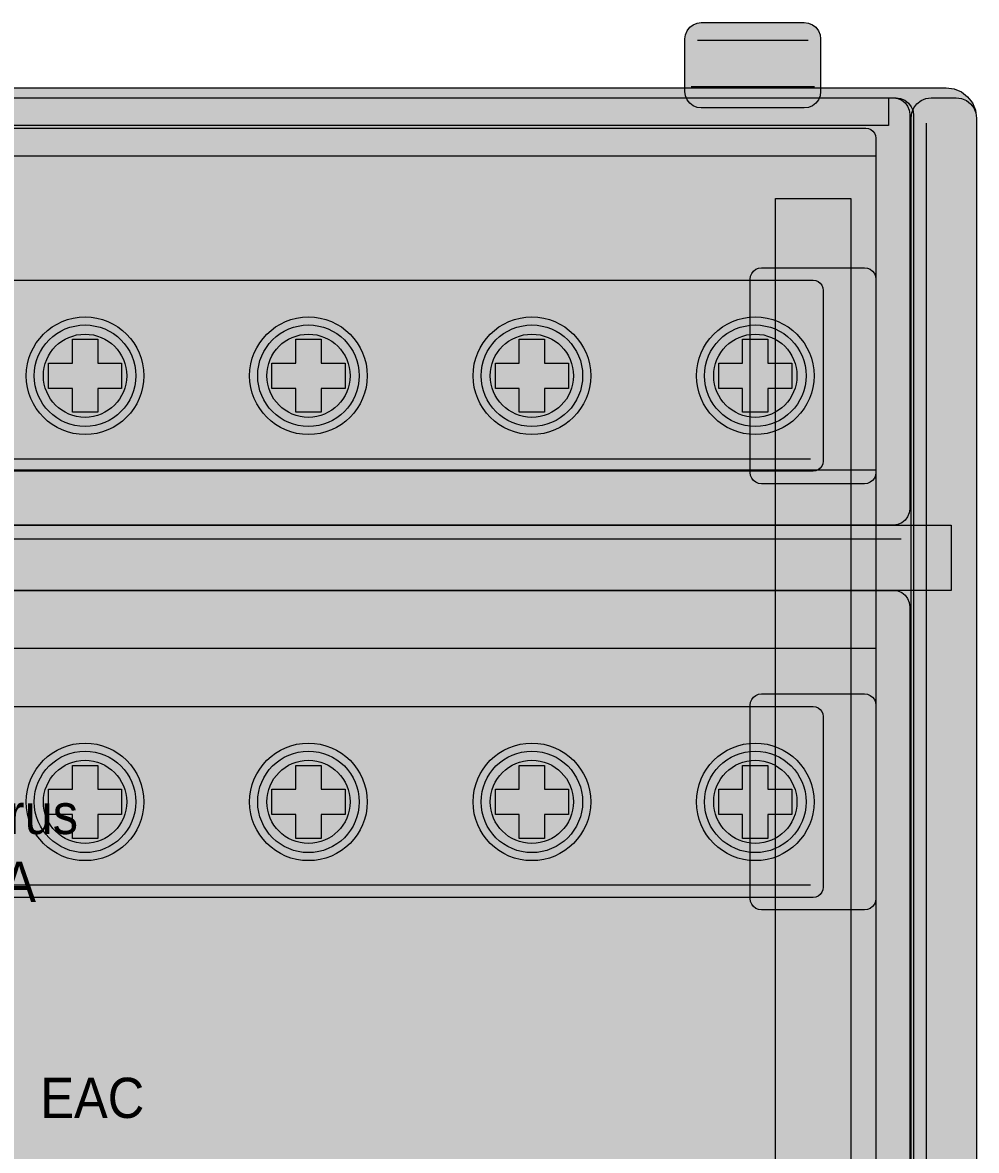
# Model space of a CAD drawing. Header units: millimetres. Extents: x 0 to 617, y -25 to 454.
# Drawn here: x 68.54 to 106.5, y 377.96 to 422.85 of the extents above; entities that cross this region are included whole.
import ezdxf

# ---------------------------------------------------------------- set-up
doc = ezdxf.new("R2010")
doc.units = ezdxf.units.MM
doc.layers.add('CP_DEVICES', color=7, linetype='Continuous')
for name, color, linetype, lineweight in [('EKF_DETAILS', 7, 'Continuous', 5), ('EKF_FILL', 7, 'Continuous', 5), ('EKF_LABELS', 7, 'Continuous', 5), ('EKF_OUTLINE', 7, 'Continuous', 13), ('EKF_TERMINALS', 7, 'Continuous', 5)]:
    doc.layers.add(name, color=color, linetype=linetype, lineweight=lineweight)
doc.styles.add('EKF_ARIAL', font='arial.ttf')

# ---------------------------------------------------------------- blocks, each defined once
blk = doc.blocks.new('EKF_CM_4x11')
at = {"layer": 'EKF_FILL', "true_color": 0x74745f}
blk.add_hatch(color=47, dxfattribs=at).paths.add_polyline_path([(99.65, 90.7), (99.818, 90.678), (99.975, 90.613), (100.11, 90.51), (100.213, 90.375), (100.278, 90.218), (100.3, 90.05), (100.3, 87.95), (100.278, 87.782), (100.213, 87.625), (100.11, 87.49), (99.975, 87.387), (99.818, 87.322), (99.65, 87.3), (95.55, 87.3), (95.382, 87.322), (95.225, 87.387), (95.09, 87.49), (94.987, 87.625), (94.922, 87.782), (94.9, 87.95), (94.9, 90.05), (94.922, 90.218), (94.987, 90.375), (95.09, 90.51), (95.225, 90.613), (95.382, 90.678), (95.55, 90.7)])
at = {"layer": 'EKF_FILL', "true_color": 0xe3e8e5}
blk.add_hatch(color=254, dxfattribs=at).paths.add_polyline_path([(105.3, 88.1), (105.611, 88.059), (105.9, 87.939), (106.149, 87.749), (106.339, 87.5), (106.459, 87.211), (106.5, 86.9), (106.5, 1.2), (106.459, 0.889), (106.339, 0.6), (106.149, 0.351), (105.9, 0.161), (105.611, 0.041), (105.3, 0), (1.2, 0), (0.889, 0.041), (0.6, 0.161), (0.351, 0.351), (0.161, 0.6), (0.041, 0.889), (0, 1.2), (0, 86.9), (0.041, 87.211), (0.161, 87.5), (0.351, 87.749), (0.6, 87.939), (0.889, 88.059), (1.2, 88.1)])
at = {"layer": 'EKF_FILL', "true_color": 0x55564e}
blk.add_hatch(color=251, dxfattribs=at).paths.add_polyline_path([(103.3, 87.7), (103.481, 87.676), (103.65, 87.606), (103.795, 87.495), (103.906, 87.35), (103.976, 87.181), (104, 87), (104, 1.4), (103.976, 1.219), (103.906, 1.05), (103.795, 0.905), (103.65, 0.794), (103.481, 0.724), (103.3, 0.7), (3.2, 0.7), (3.019, 0.724), (2.85, 0.794), (2.705, 0.905), (2.594, 1.05), (2.524, 1.219), (2.5, 1.4), (2.5, 87), (2.524, 87.181), (2.594, 87.35), (2.705, 87.495), (2.85, 87.606), (3.019, 87.676), (3.2, 87.7)])
at = {"layer": 'EKF_FILL', "true_color": 0x797c6b}
blk.add_hatch(color=8, dxfattribs=at).paths.add_polyline_path([(3.5, 87.7), (103, 87.7), (103, 86.6), (3.5, 86.6)])
at = {"layer": 'EKF_FILL', "true_color": 0xe4e9e6}
blk.add_hatch(color=254, dxfattribs=at).paths.add_polyline_path([(105.7, 87.7), (105.907, 87.673), (106.1, 87.593), (106.266, 87.466), (106.393, 87.3), (106.473, 87.107), (106.5, 86.9), (106.5, 0.8), (106.473, 0.593), (106.393, 0.4), (106.266, 0.234), (106.1, 0.107), (105.907, 0.027), (105.7, 0), (104.7, 0), (104.493, 0.027), (104.3, 0.107), (104.134, 0.234), (104.007, 0.4), (103.927, 0.593), (103.9, 0.8), (103.9, 86.9), (103.927, 87.107), (104.007, 87.3), (104.134, 87.466), (104.3, 87.593), (104.493, 87.673), (104.7, 87.7)])
at = {"layer": 'EKF_FILL', "true_color": 0x8b8e81}
for points in [[(3.3, 86.9), (103.2, 86.9), (103.2, 85.7), (3.3, 85.7)], [(3.3, 67.3), (103.2, 67.3), (103.2, 66.1), (3.3, 66.1)]]:
    blk.add_hatch(color=252, dxfattribs=at).paths.add_polyline_path(points)
at = {"layer": 'EKF_FILL', "true_color": 0x66665a}
blk.add_hatch(color=251, dxfattribs=at).paths.add_polyline_path([(102.1, 86.5), (102.204, 86.486), (102.3, 86.446), (102.383, 86.383), (102.446, 86.3), (102.486, 86.204), (102.5, 86.1), (102.5, 2.3), (102.486, 2.196), (102.446, 2.1), (102.383, 2.017), (102.3, 1.954), (102.204, 1.914), (102.1, 1.9), (4.4, 1.9), (4.296, 1.914), (4.2, 1.954), (4.117, 2.017), (4.054, 2.1), (4.014, 2.196), (4, 2.3), (4, 86.1), (4.014, 86.204), (4.054, 86.3), (4.117, 86.383), (4.2, 86.446), (4.296, 86.486), (4.4, 86.5)])
at = {"layer": 'EKF_FILL', "true_color": 0x7d7d6d}
blk.add_hatch(color=8, dxfattribs=at).paths.add_polyline_path([(98.5, 83.7), (101.5, 83.7), (101.5, 5), (98.5, 5)])
at = {"layer": 'EKF_FILL', "true_color": 0x56594c}
for points in [[(102.05, 80.942), (102.166, 80.926), (102.275, 80.881), (102.368, 80.81), (102.44, 80.716), (102.485, 80.608), (102.5, 80.492), (102.5, 72.791), (102.485, 72.675), (102.44, 72.567), (102.368, 72.473), (102.275, 72.402), (102.166, 72.357), (102.05, 72.341), (97.95, 72.341), (97.834, 72.357), (97.725, 72.402), (97.632, 72.473), (97.56, 72.567), (97.515, 72.675), (97.5, 72.791), (97.5, 80.492), (97.515, 80.608), (97.56, 80.716), (97.632, 80.81), (97.725, 80.881), (97.834, 80.926), (97.95, 80.942)], [(102.05, 63.981), (102.166, 63.965), (102.275, 63.92), (102.368, 63.849), (102.44, 63.756), (102.485, 63.647), (102.5, 63.531), (102.5, 55.831), (102.485, 55.714), (102.44, 55.606), (102.368, 55.512), (102.275, 55.441), (102.166, 55.396), (102.05, 55.381), (97.95, 55.381), (97.834, 55.396), (97.725, 55.441), (97.632, 55.512), (97.56, 55.606), (97.515, 55.714), (97.5, 55.831), (97.5, 63.531), (97.515, 63.647), (97.56, 63.756), (97.632, 63.849), (97.725, 63.92), (97.834, 63.965), (97.95, 63.981)]]:
    blk.add_hatch(color=251, dxfattribs=at).paths.add_polyline_path(points)
at = {"layer": 'EKF_FILL', "true_color": 0x8b805d}
for points in [[(100, 80.442), (100.104, 80.428), (100.2, 80.388), (100.283, 80.324), (100.346, 80.242), (100.386, 80.145), (100.4, 80.041), (100.4, 73.242), (100.386, 73.138), (100.346, 73.041), (100.283, 72.959), (100.2, 72.895), (100.104, 72.855), (100, 72.841), (6.5, 72.841), (6.396, 72.855), (6.3, 72.895), (6.217, 72.959), (6.154, 73.041), (6.114, 73.138), (6.1, 73.242), (6.1, 80.041), (6.114, 80.145), (6.154, 80.242), (6.217, 80.324), (6.3, 80.388), (6.396, 80.428), (6.5, 80.442)], [(100, 63.481), (100.104, 63.467), (100.2, 63.427), (100.283, 63.363), (100.346, 63.281), (100.386, 63.184), (100.4, 63.081), (100.4, 56.281), (100.386, 56.177), (100.346, 56.081), (100.283, 55.998), (100.2, 55.934), (100.104, 55.894), (100, 55.881), (6.5, 55.881), (6.396, 55.894), (6.3, 55.934), (6.217, 55.998), (6.154, 56.081), (6.114, 56.177), (6.1, 56.281), (6.1, 63.081), (6.114, 63.184), (6.154, 63.281), (6.217, 63.363), (6.3, 63.427), (6.396, 63.467), (6.5, 63.481)]]:
    blk.add_hatch(color=45, dxfattribs=at).paths.add_polyline_path(points)
at = {"layer": 'EKF_FILL', "true_color": 0x625f4e}
for points in [[(73.37, 76.642), (73.35, 76.336), (73.29, 76.036), (73.192, 75.746), (73.056, 75.472), (72.886, 75.217), (72.685, 74.987), (72.455, 74.785), (72.2, 74.615), (71.925, 74.48), (71.636, 74.381), (71.335, 74.322), (71.03, 74.302), (70.725, 74.322), (70.424, 74.381), (70.135, 74.48), (69.86, 74.615), (69.605, 74.785), (69.375, 74.987), (69.174, 75.217), (69.004, 75.472), (68.868, 75.746), (68.77, 76.036), (68.71, 76.336), (68.69, 76.642), (68.71, 76.947), (68.77, 77.247), (68.868, 77.537), (69.004, 77.811), (69.174, 78.066), (69.375, 78.296), (69.605, 78.498), (69.86, 78.668), (70.135, 78.803), (70.424, 78.902), (70.725, 78.961), (71.03, 78.981), (71.335, 78.961), (71.636, 78.902), (71.925, 78.803), (72.2, 78.668), (72.455, 78.498), (72.685, 78.296), (72.886, 78.066), (73.056, 77.811), (73.192, 77.537), (73.29, 77.247), (73.35, 76.947)], [(82.26, 76.642), (82.24, 76.336), (82.18, 76.036), (82.082, 75.746), (81.946, 75.472), (81.776, 75.217), (81.575, 74.987), (81.345, 74.785), (81.09, 74.615), (80.815, 74.48), (80.526, 74.381), (80.225, 74.322), (79.92, 74.302), (79.615, 74.322), (79.314, 74.381), (79.025, 74.48), (78.75, 74.615), (78.495, 74.785), (78.265, 74.987), (78.064, 75.217), (77.894, 75.472), (77.758, 75.746), (77.66, 76.036), (77.6, 76.336), (77.58, 76.642), (77.6, 76.947), (77.66, 77.247), (77.758, 77.537), (77.894, 77.811), (78.064, 78.066), (78.265, 78.296), (78.495, 78.498), (78.75, 78.668), (79.025, 78.803), (79.314, 78.902), (79.615, 78.961), (79.92, 78.981), (80.225, 78.961), (80.526, 78.902), (80.815, 78.803), (81.09, 78.668), (81.345, 78.498), (81.575, 78.296), (81.776, 78.066), (81.946, 77.811), (82.082, 77.537), (82.18, 77.247), (82.24, 76.947)], [(91.15, 76.642), (91.13, 76.336), (91.07, 76.036), (90.972, 75.746), (90.836, 75.472), (90.666, 75.217), (90.465, 74.987), (90.235, 74.785), (89.98, 74.615), (89.705, 74.48), (89.416, 74.381), (89.115, 74.322), (88.81, 74.302), (88.505, 74.322), (88.204, 74.381), (87.915, 74.48), (87.64, 74.615), (87.385, 74.785), (87.155, 74.987), (86.954, 75.217), (86.784, 75.472), (86.648, 75.746), (86.55, 76.036), (86.49, 76.336), (86.47, 76.642), (86.49, 76.947), (86.55, 77.247), (86.648, 77.537), (86.784, 77.811), (86.954, 78.066), (87.155, 78.296), (87.385, 78.498), (87.64, 78.668), (87.915, 78.803), (88.204, 78.902), (88.505, 78.961), (88.81, 78.981), (89.115, 78.961), (89.416, 78.902), (89.705, 78.803), (89.98, 78.668), (90.235, 78.498), (90.465, 78.296), (90.666, 78.066), (90.836, 77.811), (90.972, 77.537), (91.07, 77.247), (91.13, 76.947)], [(100.04, 76.642), (100.02, 76.336), (99.96, 76.036), (99.862, 75.746), (99.726, 75.472), (99.556, 75.217), (99.355, 74.987), (99.125, 74.785), (98.87, 74.615), (98.595, 74.48), (98.306, 74.381), (98.005, 74.322), (97.7, 74.302), (97.395, 74.322), (97.094, 74.381), (96.805, 74.48), (96.53, 74.615), (96.275, 74.785), (96.045, 74.987), (95.844, 75.217), (95.674, 75.472), (95.538, 75.746), (95.44, 76.036), (95.38, 76.336), (95.36, 76.642), (95.38, 76.947), (95.44, 77.247), (95.538, 77.537), (95.674, 77.811), (95.844, 78.066), (96.045, 78.296), (96.275, 78.498), (96.53, 78.668), (96.805, 78.803), (97.094, 78.902), (97.395, 78.961), (97.7, 78.981), (98.005, 78.961), (98.306, 78.902), (98.595, 78.803), (98.87, 78.668), (99.125, 78.498), (99.355, 78.296), (99.556, 78.066), (99.726, 77.811), (99.862, 77.537), (99.96, 77.247), (100.02, 76.947)], [(73.37, 59.681), (73.35, 59.375), (73.29, 59.075), (73.192, 58.785), (73.056, 58.511), (72.886, 58.256), (72.685, 58.026), (72.455, 57.824), (72.2, 57.654), (71.925, 57.519), (71.636, 57.42), (71.335, 57.361), (71.03, 57.341), (70.725, 57.361), (70.424, 57.42), (70.135, 57.519), (69.86, 57.654), (69.605, 57.824), (69.375, 58.026), (69.174, 58.256), (69.004, 58.511), (68.868, 58.785), (68.77, 59.075), (68.71, 59.375), (68.69, 59.681), (68.71, 59.986), (68.77, 60.286), (68.868, 60.576), (69.004, 60.851), (69.174, 61.105), (69.375, 61.335), (69.605, 61.537), (69.86, 61.707), (70.135, 61.842), (70.424, 61.941), (70.725, 62.001), (71.03, 62.021), (71.335, 62.001), (71.636, 61.941), (71.925, 61.842), (72.2, 61.707), (72.455, 61.537), (72.685, 61.335), (72.886, 61.105), (73.056, 60.851), (73.192, 60.576), (73.29, 60.286), (73.35, 59.986)], [(82.26, 59.681), (82.24, 59.375), (82.18, 59.075), (82.082, 58.785), (81.946, 58.511), (81.776, 58.256), (81.575, 58.026), (81.345, 57.824), (81.09, 57.654), (80.815, 57.519), (80.526, 57.42), (80.225, 57.361), (79.92, 57.341), (79.615, 57.361), (79.314, 57.42), (79.025, 57.519), (78.75, 57.654), (78.495, 57.824), (78.265, 58.026), (78.064, 58.256), (77.894, 58.511), (77.758, 58.785), (77.66, 59.075), (77.6, 59.375), (77.58, 59.681), (77.6, 59.986), (77.66, 60.286), (77.758, 60.576), (77.894, 60.851), (78.064, 61.105), (78.265, 61.335), (78.495, 61.537), (78.75, 61.707), (79.025, 61.842), (79.314, 61.941), (79.615, 62.001), (79.92, 62.021), (80.225, 62.001), (80.526, 61.941), (80.815, 61.842), (81.09, 61.707), (81.345, 61.537), (81.575, 61.335), (81.776, 61.105), (81.946, 60.851), (82.082, 60.576), (82.18, 60.286), (82.24, 59.986)], [(91.15, 59.681), (91.13, 59.375), (91.07, 59.075), (90.972, 58.785), (90.836, 58.511), (90.666, 58.256), (90.465, 58.026), (90.235, 57.824), (89.98, 57.654), (89.705, 57.519), (89.416, 57.42), (89.115, 57.361), (88.81, 57.341), (88.505, 57.361), (88.204, 57.42), (87.915, 57.519), (87.64, 57.654), (87.385, 57.824), (87.155, 58.026), (86.954, 58.256), (86.784, 58.511), (86.648, 58.785), (86.55, 59.075), (86.49, 59.375), (86.47, 59.681), (86.49, 59.986), (86.55, 60.286), (86.648, 60.576), (86.784, 60.851), (86.954, 61.105), (87.155, 61.335), (87.385, 61.537), (87.64, 61.707), (87.915, 61.842), (88.204, 61.941), (88.505, 62.001), (88.81, 62.021), (89.115, 62.001), (89.416, 61.941), (89.705, 61.842), (89.98, 61.707), (90.235, 61.537), (90.465, 61.335), (90.666, 61.105), (90.836, 60.851), (90.972, 60.576), (91.07, 60.286), (91.13, 59.986)], [(100.04, 59.681), (100.02, 59.375), (99.96, 59.075), (99.862, 58.785), (99.726, 58.511), (99.556, 58.256), (99.355, 58.026), (99.125, 57.824), (98.87, 57.654), (98.595, 57.519), (98.306, 57.42), (98.005, 57.361), (97.7, 57.341), (97.395, 57.361), (97.094, 57.42), (96.805, 57.519), (96.53, 57.654), (96.275, 57.824), (96.045, 58.026), (95.844, 58.256), (95.674, 58.511), (95.538, 58.785), (95.44, 59.075), (95.38, 59.375), (95.36, 59.681), (95.38, 59.986), (95.44, 60.286), (95.538, 60.576), (95.674, 60.851), (95.844, 61.105), (96.045, 61.335), (96.275, 61.537), (96.53, 61.707), (96.805, 61.842), (97.094, 61.941), (97.395, 62.001), (97.7, 62.021), (98.005, 62.001), (98.306, 61.941), (98.595, 61.842), (98.87, 61.707), (99.125, 61.537), (99.355, 61.335), (99.556, 61.105), (99.726, 60.851), (99.862, 60.576), (99.96, 60.286), (100.02, 59.986)]]:
    blk.add_hatch(color=251, dxfattribs=at).paths.add_polyline_path(points)
at = {"layer": 'EKF_FILL', "true_color": 0x909087}
for points in [[(73.05, 76.642), (73.033, 76.378), (72.981, 76.119), (72.896, 75.868), (72.779, 75.632), (72.633, 75.412), (72.458, 75.213), (72.26, 75.039), (72.04, 74.892), (71.803, 74.775), (71.553, 74.69), (71.294, 74.639), (71.03, 74.621), (70.766, 74.639), (70.507, 74.69), (70.257, 74.775), (70.02, 74.892), (69.8, 75.039), (69.602, 75.213), (69.427, 75.412), (69.281, 75.632), (69.164, 75.868), (69.079, 76.119), (69.027, 76.378), (69.01, 76.642), (69.027, 76.905), (69.079, 77.164), (69.164, 77.415), (69.281, 77.651), (69.427, 77.871), (69.602, 78.07), (69.8, 78.244), (70.02, 78.391), (70.257, 78.508), (70.507, 78.593), (70.766, 78.644), (71.03, 78.662), (71.294, 78.644), (71.553, 78.593), (71.803, 78.508), (72.04, 78.391), (72.26, 78.244), (72.458, 78.07), (72.633, 77.871), (72.779, 77.651), (72.896, 77.415), (72.981, 77.164), (73.033, 76.905)], [(81.94, 76.642), (81.923, 76.378), (81.871, 76.119), (81.786, 75.868), (81.669, 75.632), (81.523, 75.412), (81.348, 75.213), (81.15, 75.039), (80.93, 74.892), (80.693, 74.775), (80.443, 74.69), (80.184, 74.639), (79.92, 74.621), (79.656, 74.639), (79.397, 74.69), (79.147, 74.775), (78.91, 74.892), (78.69, 75.039), (78.492, 75.213), (78.317, 75.412), (78.171, 75.632), (78.054, 75.868), (77.969, 76.119), (77.917, 76.378), (77.9, 76.642), (77.917, 76.905), (77.969, 77.164), (78.054, 77.415), (78.171, 77.651), (78.317, 77.871), (78.492, 78.07), (78.69, 78.244), (78.91, 78.391), (79.147, 78.508), (79.397, 78.593), (79.656, 78.644), (79.92, 78.662), (80.184, 78.644), (80.443, 78.593), (80.693, 78.508), (80.93, 78.391), (81.15, 78.244), (81.348, 78.07), (81.523, 77.871), (81.669, 77.651), (81.786, 77.415), (81.871, 77.164), (81.923, 76.905)], [(90.83, 76.642), (90.813, 76.378), (90.761, 76.119), (90.676, 75.868), (90.559, 75.632), (90.413, 75.412), (90.238, 75.213), (90.04, 75.039), (89.82, 74.892), (89.583, 74.775), (89.333, 74.69), (89.074, 74.639), (88.81, 74.621), (88.546, 74.639), (88.287, 74.69), (88.037, 74.775), (87.8, 74.892), (87.58, 75.039), (87.382, 75.213), (87.207, 75.412), (87.061, 75.632), (86.944, 75.868), (86.859, 76.119), (86.807, 76.378), (86.79, 76.642), (86.807, 76.905), (86.859, 77.164), (86.944, 77.415), (87.061, 77.651), (87.207, 77.871), (87.382, 78.07), (87.58, 78.244), (87.8, 78.391), (88.037, 78.508), (88.287, 78.593), (88.546, 78.644), (88.81, 78.662), (89.074, 78.644), (89.333, 78.593), (89.583, 78.508), (89.82, 78.391), (90.04, 78.244), (90.238, 78.07), (90.413, 77.871), (90.559, 77.651), (90.676, 77.415), (90.761, 77.164), (90.813, 76.905)], [(99.72, 76.642), (99.703, 76.378), (99.651, 76.119), (99.566, 75.868), (99.449, 75.632), (99.303, 75.412), (99.128, 75.213), (98.93, 75.039), (98.71, 74.892), (98.473, 74.775), (98.223, 74.69), (97.964, 74.639), (97.7, 74.621), (97.436, 74.639), (97.177, 74.69), (96.927, 74.775), (96.69, 74.892), (96.47, 75.039), (96.272, 75.213), (96.097, 75.412), (95.951, 75.632), (95.834, 75.868), (95.749, 76.119), (95.697, 76.378), (95.68, 76.642), (95.697, 76.905), (95.749, 77.164), (95.834, 77.415), (95.951, 77.651), (96.097, 77.871), (96.272, 78.07), (96.47, 78.244), (96.69, 78.391), (96.927, 78.508), (97.177, 78.593), (97.436, 78.644), (97.7, 78.662), (97.964, 78.644), (98.223, 78.593), (98.473, 78.508), (98.71, 78.391), (98.93, 78.244), (99.128, 78.07), (99.303, 77.871), (99.449, 77.651), (99.566, 77.415), (99.651, 77.164), (99.703, 76.905)], [(73.05, 59.681), (73.033, 59.417), (72.981, 59.158), (72.896, 58.908), (72.779, 58.671), (72.633, 58.451), (72.458, 58.252), (72.26, 58.078), (72.04, 57.931), (71.803, 57.814), (71.553, 57.729), (71.294, 57.678), (71.03, 57.661), (70.766, 57.678), (70.507, 57.729), (70.257, 57.814), (70.02, 57.931), (69.8, 58.078), (69.602, 58.252), (69.427, 58.451), (69.281, 58.671), (69.164, 58.908), (69.079, 59.158), (69.027, 59.417), (69.01, 59.681), (69.027, 59.944), (69.079, 60.203), (69.164, 60.454), (69.281, 60.691), (69.427, 60.91), (69.602, 61.109), (69.8, 61.283), (70.02, 61.43), (70.257, 61.547), (70.507, 61.632), (70.766, 61.683), (71.03, 61.701), (71.294, 61.683), (71.553, 61.632), (71.803, 61.547), (72.04, 61.43), (72.26, 61.283), (72.458, 61.109), (72.633, 60.91), (72.779, 60.691), (72.896, 60.454), (72.981, 60.203), (73.033, 59.944)], [(81.94, 59.681), (81.923, 59.417), (81.871, 59.158), (81.786, 58.908), (81.669, 58.671), (81.523, 58.451), (81.348, 58.252), (81.15, 58.078), (80.93, 57.931), (80.693, 57.814), (80.443, 57.729), (80.184, 57.678), (79.92, 57.661), (79.656, 57.678), (79.397, 57.729), (79.147, 57.814), (78.91, 57.931), (78.69, 58.078), (78.492, 58.252), (78.317, 58.451), (78.171, 58.671), (78.054, 58.908), (77.969, 59.158), (77.917, 59.417), (77.9, 59.681), (77.917, 59.944), (77.969, 60.203), (78.054, 60.454), (78.171, 60.691), (78.317, 60.91), (78.492, 61.109), (78.69, 61.283), (78.91, 61.43), (79.147, 61.547), (79.397, 61.632), (79.656, 61.683), (79.92, 61.701), (80.184, 61.683), (80.443, 61.632), (80.693, 61.547), (80.93, 61.43), (81.15, 61.283), (81.348, 61.109), (81.523, 60.91), (81.669, 60.691), (81.786, 60.454), (81.871, 60.203), (81.923, 59.944)], [(90.83, 59.681), (90.813, 59.417), (90.761, 59.158), (90.676, 58.908), (90.559, 58.671), (90.413, 58.451), (90.238, 58.252), (90.04, 58.078), (89.82, 57.931), (89.583, 57.814), (89.333, 57.729), (89.074, 57.678), (88.81, 57.661), (88.546, 57.678), (88.287, 57.729), (88.037, 57.814), (87.8, 57.931), (87.58, 58.078), (87.382, 58.252), (87.207, 58.451), (87.061, 58.671), (86.944, 58.908), (86.859, 59.158), (86.807, 59.417), (86.79, 59.681), (86.807, 59.944), (86.859, 60.203), (86.944, 60.454), (87.061, 60.691), (87.207, 60.91), (87.382, 61.109), (87.58, 61.283), (87.8, 61.43), (88.037, 61.547), (88.287, 61.632), (88.546, 61.683), (88.81, 61.701), (89.074, 61.683), (89.333, 61.632), (89.583, 61.547), (89.82, 61.43), (90.04, 61.283), (90.238, 61.109), (90.413, 60.91), (90.559, 60.691), (90.676, 60.454), (90.761, 60.203), (90.813, 59.944)], [(99.72, 59.681), (99.703, 59.417), (99.651, 59.158), (99.566, 58.908), (99.449, 58.671), (99.303, 58.451), (99.128, 58.252), (98.93, 58.078), (98.71, 57.931), (98.473, 57.814), (98.223, 57.729), (97.964, 57.678), (97.7, 57.661), (97.436, 57.678), (97.177, 57.729), (96.927, 57.814), (96.69, 57.931), (96.47, 58.078), (96.272, 58.252), (96.097, 58.451), (95.951, 58.671), (95.834, 58.908), (95.749, 59.158), (95.697, 59.417), (95.68, 59.681), (95.697, 59.944), (95.749, 60.203), (95.834, 60.454), (95.951, 60.691), (96.097, 60.91), (96.272, 61.109), (96.47, 61.283), (96.69, 61.43), (96.927, 61.547), (97.177, 61.632), (97.436, 61.683), (97.7, 61.701), (97.964, 61.683), (98.223, 61.632), (98.473, 61.547), (98.71, 61.43), (98.93, 61.283), (99.128, 61.109), (99.303, 60.91), (99.449, 60.691), (99.566, 60.454), (99.651, 60.203), (99.703, 59.944)]]:
    blk.add_hatch(color=252, dxfattribs=at).paths.add_polyline_path(points)
at = {"layer": 'EKF_FILL', "true_color": 0x797d75}
for points in [[(72.686, 76.642), (72.672, 76.425), (72.63, 76.213), (72.56, 76.008), (72.464, 75.813), (72.344, 75.633), (72.201, 75.47), (72.038, 75.327), (71.858, 75.207), (71.664, 75.111), (71.459, 75.042), (71.246, 74.999), (71.03, 74.985), (70.814, 74.999), (70.601, 75.042), (70.396, 75.111), (70.202, 75.207), (70.022, 75.327), (69.859, 75.47), (69.716, 75.633), (69.596, 75.813), (69.5, 76.008), (69.43, 76.213), (69.388, 76.425), (69.374, 76.642), (69.388, 76.858), (69.43, 77.07), (69.5, 77.275), (69.596, 77.47), (69.716, 77.65), (69.859, 77.813), (70.022, 77.956), (70.202, 78.076), (70.396, 78.172), (70.601, 78.241), (70.814, 78.284), (71.03, 78.298), (71.246, 78.284), (71.459, 78.241), (71.664, 78.172), (71.858, 78.076), (72.038, 77.956), (72.201, 77.813), (72.344, 77.65), (72.464, 77.47), (72.56, 77.275), (72.63, 77.07), (72.672, 76.858)], [(81.576, 76.642), (81.562, 76.425), (81.52, 76.213), (81.45, 76.008), (81.354, 75.813), (81.234, 75.633), (81.091, 75.47), (80.928, 75.327), (80.748, 75.207), (80.554, 75.111), (80.349, 75.042), (80.136, 74.999), (79.92, 74.985), (79.704, 74.999), (79.491, 75.042), (79.286, 75.111), (79.092, 75.207), (78.912, 75.327), (78.749, 75.47), (78.606, 75.633), (78.486, 75.813), (78.39, 76.008), (78.32, 76.213), (78.278, 76.425), (78.264, 76.642), (78.278, 76.858), (78.32, 77.07), (78.39, 77.275), (78.486, 77.47), (78.606, 77.65), (78.749, 77.813), (78.912, 77.956), (79.092, 78.076), (79.286, 78.172), (79.491, 78.241), (79.704, 78.284), (79.92, 78.298), (80.136, 78.284), (80.349, 78.241), (80.554, 78.172), (80.748, 78.076), (80.928, 77.956), (81.091, 77.813), (81.234, 77.65), (81.354, 77.47), (81.45, 77.275), (81.52, 77.07), (81.562, 76.858)], [(90.466, 76.642), (90.452, 76.425), (90.41, 76.213), (90.34, 76.008), (90.244, 75.813), (90.124, 75.633), (89.981, 75.47), (89.818, 75.327), (89.638, 75.207), (89.444, 75.111), (89.239, 75.042), (89.026, 74.999), (88.81, 74.985), (88.594, 74.999), (88.381, 75.042), (88.176, 75.111), (87.982, 75.207), (87.802, 75.327), (87.639, 75.47), (87.496, 75.633), (87.376, 75.813), (87.28, 76.008), (87.21, 76.213), (87.168, 76.425), (87.154, 76.642), (87.168, 76.858), (87.21, 77.07), (87.28, 77.275), (87.376, 77.47), (87.496, 77.65), (87.639, 77.813), (87.802, 77.956), (87.982, 78.076), (88.176, 78.172), (88.381, 78.241), (88.594, 78.284), (88.81, 78.298), (89.026, 78.284), (89.239, 78.241), (89.444, 78.172), (89.638, 78.076), (89.818, 77.956), (89.981, 77.813), (90.124, 77.65), (90.244, 77.47), (90.34, 77.275), (90.41, 77.07), (90.452, 76.858)], [(99.356, 76.642), (99.342, 76.425), (99.3, 76.213), (99.23, 76.008), (99.134, 75.813), (99.014, 75.633), (98.871, 75.47), (98.708, 75.327), (98.528, 75.207), (98.334, 75.111), (98.129, 75.042), (97.916, 74.999), (97.7, 74.985), (97.484, 74.999), (97.271, 75.042), (97.066, 75.111), (96.872, 75.207), (96.692, 75.327), (96.529, 75.47), (96.386, 75.633), (96.266, 75.813), (96.17, 76.008), (96.1, 76.213), (96.058, 76.425), (96.044, 76.642), (96.058, 76.858), (96.1, 77.07), (96.17, 77.275), (96.266, 77.47), (96.386, 77.65), (96.529, 77.813), (96.692, 77.956), (96.872, 78.076), (97.066, 78.172), (97.271, 78.241), (97.484, 78.284), (97.7, 78.298), (97.916, 78.284), (98.129, 78.241), (98.334, 78.172), (98.528, 78.076), (98.708, 77.956), (98.871, 77.813), (99.014, 77.65), (99.134, 77.47), (99.23, 77.275), (99.3, 77.07), (99.342, 76.858)], [(72.686, 59.681), (72.672, 59.464), (72.63, 59.252), (72.56, 59.047), (72.464, 58.852), (72.344, 58.672), (72.201, 58.509), (72.038, 58.366), (71.858, 58.246), (71.664, 58.15), (71.459, 58.081), (71.246, 58.038), (71.03, 58.024), (70.814, 58.038), (70.601, 58.081), (70.396, 58.15), (70.202, 58.246), (70.022, 58.366), (69.859, 58.509), (69.716, 58.672), (69.596, 58.852), (69.5, 59.047), (69.43, 59.252), (69.388, 59.464), (69.374, 59.681), (69.388, 59.897), (69.43, 60.109), (69.5, 60.314), (69.596, 60.509), (69.716, 60.689), (69.859, 60.852), (70.022, 60.995), (70.202, 61.115), (70.396, 61.211), (70.601, 61.281), (70.814, 61.323), (71.03, 61.337), (71.246, 61.323), (71.459, 61.281), (71.664, 61.211), (71.858, 61.115), (72.038, 60.995), (72.201, 60.852), (72.344, 60.689), (72.464, 60.509), (72.56, 60.314), (72.63, 60.109), (72.672, 59.897)], [(81.576, 59.681), (81.562, 59.464), (81.52, 59.252), (81.45, 59.047), (81.354, 58.852), (81.234, 58.672), (81.091, 58.509), (80.928, 58.366), (80.748, 58.246), (80.554, 58.15), (80.349, 58.081), (80.136, 58.038), (79.92, 58.024), (79.704, 58.038), (79.491, 58.081), (79.286, 58.15), (79.092, 58.246), (78.912, 58.366), (78.749, 58.509), (78.606, 58.672), (78.486, 58.852), (78.39, 59.047), (78.32, 59.252), (78.278, 59.464), (78.264, 59.681), (78.278, 59.897), (78.32, 60.109), (78.39, 60.314), (78.486, 60.509), (78.606, 60.689), (78.749, 60.852), (78.912, 60.995), (79.092, 61.115), (79.286, 61.211), (79.491, 61.281), (79.704, 61.323), (79.92, 61.337), (80.136, 61.323), (80.349, 61.281), (80.554, 61.211), (80.748, 61.115), (80.928, 60.995), (81.091, 60.852), (81.234, 60.689), (81.354, 60.509), (81.45, 60.314), (81.52, 60.109), (81.562, 59.897)], [(90.466, 59.681), (90.452, 59.464), (90.41, 59.252), (90.34, 59.047), (90.244, 58.852), (90.124, 58.672), (89.981, 58.509), (89.818, 58.366), (89.638, 58.246), (89.444, 58.15), (89.239, 58.081), (89.026, 58.038), (88.81, 58.024), (88.594, 58.038), (88.381, 58.081), (88.176, 58.15), (87.982, 58.246), (87.802, 58.366), (87.639, 58.509), (87.496, 58.672), (87.376, 58.852), (87.28, 59.047), (87.21, 59.252), (87.168, 59.464), (87.154, 59.681), (87.168, 59.897), (87.21, 60.109), (87.28, 60.314), (87.376, 60.509), (87.496, 60.689), (87.639, 60.852), (87.802, 60.995), (87.982, 61.115), (88.176, 61.211), (88.381, 61.281), (88.594, 61.323), (88.81, 61.337), (89.026, 61.323), (89.239, 61.281), (89.444, 61.211), (89.638, 61.115), (89.818, 60.995), (89.981, 60.852), (90.124, 60.689), (90.244, 60.509), (90.34, 60.314), (90.41, 60.109), (90.452, 59.897)], [(99.356, 59.681), (99.342, 59.464), (99.3, 59.252), (99.23, 59.047), (99.134, 58.852), (99.014, 58.672), (98.871, 58.509), (98.708, 58.366), (98.528, 58.246), (98.334, 58.15), (98.129, 58.081), (97.916, 58.038), (97.7, 58.024), (97.484, 58.038), (97.271, 58.081), (97.066, 58.15), (96.872, 58.246), (96.692, 58.366), (96.529, 58.509), (96.386, 58.672), (96.266, 58.852), (96.17, 59.047), (96.1, 59.252), (96.058, 59.464), (96.044, 59.681), (96.058, 59.897), (96.1, 60.109), (96.17, 60.314), (96.266, 60.509), (96.386, 60.689), (96.529, 60.852), (96.692, 60.995), (96.872, 61.115), (97.066, 61.211), (97.271, 61.281), (97.484, 61.323), (97.7, 61.337), (97.916, 61.323), (98.129, 61.281), (98.334, 61.211), (98.528, 61.115), (98.708, 60.995), (98.871, 60.852), (99.014, 60.689), (99.134, 60.509), (99.23, 60.314), (99.3, 60.109), (99.342, 59.897)]]:
    blk.add_hatch(color=8, dxfattribs=at).paths.add_polyline_path(points)
at = {"layer": 'EKF_FILL', "true_color": 0x40473f}
for points in [[(70.525, 78.096), (71.535, 78.096), (71.535, 77.147), (72.484, 77.147), (72.484, 76.136), (71.535, 76.136), (71.535, 75.187), (70.525, 75.187), (70.525, 76.136), (69.576, 76.136), (69.576, 77.147), (70.525, 77.147)], [(79.415, 78.096), (80.425, 78.096), (80.425, 77.147), (81.374, 77.147), (81.374, 76.136), (80.425, 76.136), (80.425, 75.187), (79.415, 75.187), (79.415, 76.136), (78.466, 76.136), (78.466, 77.147), (79.415, 77.147)], [(88.305, 78.096), (89.315, 78.096), (89.315, 77.147), (90.264, 77.147), (90.264, 76.136), (89.315, 76.136), (89.315, 75.187), (88.305, 75.187), (88.305, 76.136), (87.356, 76.136), (87.356, 77.147), (88.305, 77.147)], [(97.195, 78.096), (98.205, 78.096), (98.205, 77.147), (99.154, 77.147), (99.154, 76.136), (98.205, 76.136), (98.205, 75.187), (97.195, 75.187), (97.195, 76.136), (96.246, 76.136), (96.246, 77.147), (97.195, 77.147)], [(70.525, 61.135), (71.535, 61.135), (71.535, 60.186), (72.484, 60.186), (72.484, 59.176), (71.535, 59.176), (71.535, 58.226), (70.525, 58.226), (70.525, 59.176), (69.576, 59.176), (69.576, 60.186), (70.525, 60.186)], [(79.415, 61.135), (80.425, 61.135), (80.425, 60.186), (81.374, 60.186), (81.374, 59.176), (80.425, 59.176), (80.425, 58.226), (79.415, 58.226), (79.415, 59.176), (78.466, 59.176), (78.466, 60.186), (79.415, 60.186)], [(88.305, 61.135), (89.315, 61.135), (89.315, 60.186), (90.264, 60.186), (90.264, 59.176), (89.315, 59.176), (89.315, 58.226), (88.305, 58.226), (88.305, 59.176), (87.356, 59.176), (87.356, 60.186), (88.305, 60.186)], [(97.195, 61.135), (98.205, 61.135), (98.205, 60.186), (99.154, 60.186), (99.154, 59.176), (98.205, 59.176), (98.205, 58.226), (97.195, 58.226), (97.195, 59.176), (96.246, 59.176), (96.246, 60.186), (97.195, 60.186)]]:
    blk.add_hatch(color=69, dxfattribs=at).paths.add_polyline_path(points)
at = {"layer": 'EKF_FILL', "true_color": 0x383e35}
blk.add_hatch(color=250, dxfattribs=at).paths.add_polyline_path([(3.1, 72.7), (103.4, 72.7), (103.4, 71.2), (3.1, 71.2)])
at = {"layer": 'EKF_FILL', "true_color": 0x343930}
blk.add_hatch(color=250, dxfattribs=at).paths.add_polyline_path([(1, 70.7), (105.5, 70.7), (105.5, 68.1), (1, 68.1)])
at = {"layer": 'EKF_FILL', "true_color": 0x454a40}
blk.add_hatch(color=69, dxfattribs=at).paths.add_polyline_path([(22.45, 61.2), (84.05, 61.2), (84.05, 31.7), (22.45, 31.7)])
at = {"layer": 'EKF_FILL', "true_color": 0xf1f2e8}
blk.add_hatch(color=7, dxfattribs=at).paths.add_polyline_path([(79.25, 60.2), (76.25, 54.2), (78.45, 55.1), (76.45, 49.2), (81.75, 56.7), (79.05, 55.8), (80.75, 60.2)])
at = {"layer": 'EKF_DETAILS', "color": 253, "lineweight": 5, "true_color": 0xbeb69b}
blk.add_line((95.4, 90), (99.8, 90), dxfattribs=at)
at = {"layer": 'EKF_DETAILS', "color": 250, "lineweight": 5, "true_color": 0x292f27}
blk.add_line((95.15, 88.15), (100.05, 88.15), dxfattribs=at)
at = {"layer": 'EKF_DETAILS', "color": 7, "lineweight": 5, "true_color": 0xffffff}
blk.add_line((104.5, 86.7), (104.5, 1), dxfattribs=at)
at = {"layer": 'EKF_DETAILS', "color": 253, "lineweight": 5, "true_color": 0xacafa4}
for p, q in [((4, 85.4), (102.5, 85.4)), ((4, 65.8), (102.5, 65.8))]:
    blk.add_line(p, q, dxfattribs=at)
at = {"layer": 'EKF_DETAILS', "color": 252, "lineweight": 5, "true_color": 0x9a9d8e}
blk.add_line((4, 72.9), (102.5, 72.9), dxfattribs=at)
at = {"layer": 'EKF_DETAILS', "color": 252, "lineweight": 5, "true_color": 0x8b9083}
blk.add_line((3, 70.15), (103.5, 70.15), dxfattribs=at)
at = {"layer": 'EKF_DETAILS', "color": 250, "lineweight": 5, "true_color": 0x31372c}
blk.add_lwpolyline([(99.65, 90.7), (99.818, 90.678), (99.975, 90.613), (100.11, 90.51), (100.213, 90.375), (100.278, 90.218), (100.3, 90.05), (100.3, 87.95), (100.278, 87.782), (100.213, 87.625), (100.11, 87.49), (99.975, 87.387), (99.818, 87.322), (99.65, 87.3), (95.55, 87.3), (95.382, 87.322), (95.225, 87.387), (95.09, 87.49), (94.987, 87.625), (94.922, 87.782), (94.9, 87.95), (94.9, 90.05), (94.922, 90.218), (94.987, 90.375), (95.09, 90.51), (95.225, 90.613), (95.382, 90.678), (95.55, 90.7)], close=True, dxfattribs=at)
at = {"layer": 'EKF_DETAILS', "color": 250, "lineweight": 5, "true_color": 0x282d29}
blk.add_lwpolyline([(3.2, 87.7), (103.3, 87.7), (103.481, 87.676), (103.65, 87.606), (103.795, 87.495), (103.906, 87.35), (103.976, 87.181), (104, 87), (104, 1.4), (103.976, 1.219), (103.906, 1.05), (103.795, 0.905), (103.65, 0.794), (103.481, 0.724), (103.3, 0.7), (3.2, 0.7)], dxfattribs=at)
at = {"layer": 'EKF_DETAILS', "color": 250, "lineweight": 5, "true_color": 0x30372f}
for points in [[(3.3, 87.7), (103.2, 87.7), (103.368, 87.678), (103.525, 87.613), (103.66, 87.51), (103.763, 87.375), (103.828, 87.218), (103.85, 87.05), (103.85, 71.35), (103.828, 71.182), (103.763, 71.025), (103.66, 70.89), (103.525, 70.787), (103.368, 70.722), (103.2, 70.7), (3.3, 70.7)], [(3.3, 68.1), (103.2, 68.1), (103.368, 68.078), (103.525, 68.013), (103.66, 67.91), (103.763, 67.775), (103.828, 67.618), (103.85, 67.45), (103.85, 24.15), (103.828, 23.982), (103.763, 23.825), (103.66, 23.69), (103.525, 23.587), (103.368, 23.522), (103.2, 23.5), (3.3, 23.5)]]:
    blk.add_lwpolyline(points, dxfattribs=at)
at = {"layer": 'EKF_DETAILS', "color": 250, "lineweight": 5, "true_color": 0x373e31}
blk.add_lwpolyline([(3.5, 87.7), (103, 87.7), (103, 86.6), (3.5, 86.6)], close=True, dxfattribs=at)
at = {"layer": 'EKF_DETAILS', "color": 251, "lineweight": 5, "true_color": 0x485046}
blk.add_lwpolyline([(103.9, 0.8), (103.9, 86.9), (103.927, 87.107), (104.007, 87.3), (104.134, 87.466), (104.3, 87.593), (104.493, 87.673), (104.7, 87.7), (105.7, 87.7), (105.907, 87.673), (106.1, 87.593), (106.266, 87.466), (106.393, 87.3), (106.473, 87.107), (106.5, 86.9), (106.5, 0.8)], dxfattribs=at)
at = {"layer": 'EKF_DETAILS', "color": 252, "lineweight": 5, "true_color": 0x8e9188}
blk.add_lwpolyline([(4.4, 86.5), (102.1, 86.5), (102.204, 86.486), (102.3, 86.446), (102.383, 86.383), (102.446, 86.3), (102.486, 86.204), (102.5, 86.1), (102.5, 2.3), (102.486, 2.196), (102.446, 2.1), (102.383, 2.017), (102.3, 1.954), (102.204, 1.914), (102.1, 1.9), (4.4, 1.9)], dxfattribs=at)
at = {"layer": 'EKF_DETAILS', "color": 59, "lineweight": 5, "true_color": 0x484d42}
blk.add_lwpolyline([(98.5, 83.7), (101.5, 83.7), (101.5, 5), (98.5, 5)], close=True, dxfattribs=at)
at = {"layer": 'EKF_DETAILS', "color": 69, "lineweight": 5, "true_color": 0x40463b}
for points in [[(102.05, 80.942), (102.166, 80.926), (102.275, 80.881), (102.368, 80.81), (102.44, 80.716), (102.485, 80.608), (102.5, 80.492), (102.5, 72.791), (102.485, 72.675), (102.44, 72.567), (102.368, 72.473), (102.275, 72.402), (102.166, 72.357), (102.05, 72.341), (97.95, 72.341), (97.834, 72.357), (97.725, 72.402), (97.632, 72.473), (97.56, 72.567), (97.515, 72.675), (97.5, 72.791), (97.5, 80.492), (97.515, 80.608), (97.56, 80.716), (97.632, 80.81), (97.725, 80.881), (97.834, 80.926), (97.95, 80.942)], [(102.05, 63.981), (102.166, 63.965), (102.275, 63.92), (102.368, 63.849), (102.44, 63.756), (102.485, 63.647), (102.5, 63.531), (102.5, 55.831), (102.485, 55.714), (102.44, 55.606), (102.368, 55.512), (102.275, 55.441), (102.166, 55.396), (102.05, 55.381), (97.95, 55.381), (97.834, 55.396), (97.725, 55.441), (97.632, 55.512), (97.56, 55.606), (97.515, 55.714), (97.5, 55.831), (97.5, 63.531), (97.515, 63.647), (97.56, 63.756), (97.632, 63.849), (97.725, 63.92), (97.834, 63.965), (97.95, 63.981)]]:
    blk.add_lwpolyline(points, close=True, dxfattribs=at)
at = {"layer": 'EKF_DETAILS', "color": 250, "lineweight": 5, "true_color": 0x292f28}
blk.add_lwpolyline([(1, 70.7), (105.5, 70.7), (105.5, 68.1), (1, 68.1)], close=True, dxfattribs=at)
at = {"layer": 'EKF_OUTLINE', "color": 250, "lineweight": 13, "true_color": 0x303733}
blk.add_lwpolyline([(1.2, 88.1), (105.3, 88.1), (105.611, 88.059), (105.9, 87.939), (106.149, 87.749), (106.339, 87.5), (106.459, 87.211), (106.5, 86.9), (106.5, 1.2), (106.459, 0.889), (106.339, 0.6), (106.149, 0.351), (105.9, 0.161), (105.611, 0.041), (105.3, 0), (1.2, 0)], dxfattribs=at)
at = {"layer": 'EKF_TERMINALS', "color": 33, "lineweight": 5, "true_color": 0xb1a078}
for p, q in [((6.6, 73.341), (99.9, 73.341)), ((6.6, 56.381), (99.9, 56.381))]:
    blk.add_line(p, q, dxfattribs=at)
at = {"layer": 'EKF_TERMINALS', "color": 59, "lineweight": 5, "true_color": 0x4b4e3f}
for points in [[(6.5, 80.442), (100, 80.442), (100.104, 80.428), (100.2, 80.388), (100.283, 80.324), (100.346, 80.242), (100.386, 80.145), (100.4, 80.041), (100.4, 73.242), (100.386, 73.138), (100.346, 73.041), (100.283, 72.959), (100.2, 72.895), (100.104, 72.855), (100, 72.841), (6.5, 72.841)], [(6.5, 63.481), (100, 63.481), (100.104, 63.467), (100.2, 63.427), (100.283, 63.363), (100.346, 63.281), (100.386, 63.184), (100.4, 63.081), (100.4, 56.281), (100.386, 56.177), (100.346, 56.081), (100.283, 55.998), (100.2, 55.934), (100.104, 55.894), (100, 55.881), (6.5, 55.881)]]:
    blk.add_lwpolyline(points, dxfattribs=at)
at = {"layer": 'EKF_TERMINALS', "color": 250, "lineweight": 5, "true_color": 0x333a33}
for points in [[(70.525, 78.096), (71.535, 78.096), (71.535, 77.147), (72.484, 77.147), (72.484, 76.136), (71.535, 76.136), (71.535, 75.187), (70.525, 75.187), (70.525, 76.136), (69.576, 76.136), (69.576, 77.147), (70.525, 77.147)], [(79.415, 78.096), (80.425, 78.096), (80.425, 77.147), (81.374, 77.147), (81.374, 76.136), (80.425, 76.136), (80.425, 75.187), (79.415, 75.187), (79.415, 76.136), (78.466, 76.136), (78.466, 77.147), (79.415, 77.147)], [(88.305, 78.096), (89.315, 78.096), (89.315, 77.147), (90.264, 77.147), (90.264, 76.136), (89.315, 76.136), (89.315, 75.187), (88.305, 75.187), (88.305, 76.136), (87.356, 76.136), (87.356, 77.147), (88.305, 77.147)], [(97.195, 78.096), (98.205, 78.096), (98.205, 77.147), (99.154, 77.147), (99.154, 76.136), (98.205, 76.136), (98.205, 75.187), (97.195, 75.187), (97.195, 76.136), (96.246, 76.136), (96.246, 77.147), (97.195, 77.147)], [(70.525, 61.135), (71.535, 61.135), (71.535, 60.186), (72.484, 60.186), (72.484, 59.176), (71.535, 59.176), (71.535, 58.226), (70.525, 58.226), (70.525, 59.176), (69.576, 59.176), (69.576, 60.186), (70.525, 60.186)], [(79.415, 61.135), (80.425, 61.135), (80.425, 60.186), (81.374, 60.186), (81.374, 59.176), (80.425, 59.176), (80.425, 58.226), (79.415, 58.226), (79.415, 59.176), (78.466, 59.176), (78.466, 60.186), (79.415, 60.186)], [(88.305, 61.135), (89.315, 61.135), (89.315, 60.186), (90.264, 60.186), (90.264, 59.176), (89.315, 59.176), (89.315, 58.226), (88.305, 58.226), (88.305, 59.176), (87.356, 59.176), (87.356, 60.186), (88.305, 60.186)], [(97.195, 61.135), (98.205, 61.135), (98.205, 60.186), (99.154, 60.186), (99.154, 59.176), (98.205, 59.176), (98.205, 58.226), (97.195, 58.226), (97.195, 59.176), (96.246, 59.176), (96.246, 60.186), (97.195, 60.186)]]:
    blk.add_lwpolyline(points, close=True, dxfattribs=at)
at = {"layer": 'EKF_TERMINALS', "color": 250, "lineweight": 5, "true_color": 0x383a35}
for centre, radius in [((71.03, 76.642), 2.34), ((71.03, 76.642), 2.02), ((79.92, 76.642), 2.34), ((79.92, 76.642), 2.02), ((88.81, 76.642), 2.34), ((88.81, 76.642), 2.02), ((97.7, 76.642), 2.34), ((97.7, 76.642), 2.02), ((71.03, 76.642), 1.656), ((79.92, 76.642), 1.656), ((88.81, 76.642), 1.656), ((97.7, 76.642), 1.656), ((71.03, 59.681), 2.34), ((79.92, 59.681), 2.34), ((88.81, 59.681), 2.34), ((97.7, 59.681), 2.34), ((71.03, 59.681), 2.02), ((79.92, 59.681), 2.02), ((88.81, 59.681), 2.02), ((97.7, 59.681), 2.02), ((71.03, 59.681), 1.656), ((79.92, 59.681), 1.656), ((88.81, 59.681), 1.656), ((97.7, 59.681), 1.656)]:
    blk.add_circle(centre, radius, dxfattribs=at)
at = {"layer": 'EKF_LABELS', "color": 7, "true_color": 0xf5f5ef, "style": 'EKF_ARIAL', "width": 0.9}
for s, p in [('cm411-rus', (61.25, 58.4)), ('Ipk 18kA', (61.25, 55.7)), ('EAC', (69.25, 47.1))]:
    blk.add_text(s, height=1.6, dxfattribs=at).set_placement(p)
blk = doc.blocks.new('CP_LAYOUT_248707390')
at = {"layer": 'CP_DEVICES'}
blk.add_blockref('EKF_CM_4x11', (0, 332.15), dxfattribs=at)

msp = doc.modelspace()

# ---------------------------------------------------------------- block references
at = {"layer": 'CP_DEVICES'}
msp.add_blockref('CP_LAYOUT_248707390', (0, 0), dxfattribs=at)

doc.saveas('drawing.dxf')
